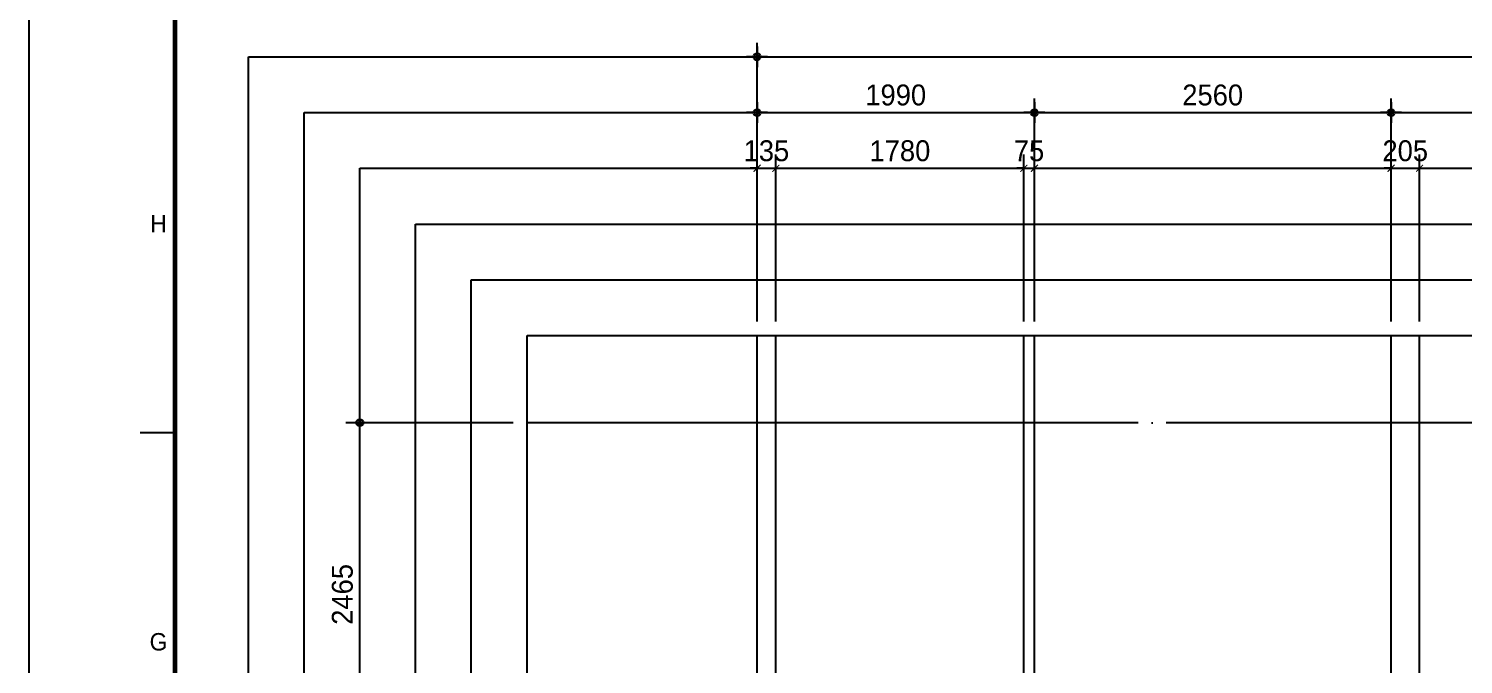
# Model space of a CAD drawing. Header units: millimetres. Extents: x 0 to 92204, y -190080 to 23760.
# Drawn here: x 50154 to 60451, y -141192 to -136631 of the extents above; entities that cross this region are included whole.
import ezdxf
from ezdxf.enums import TextEntityAlignment as Align

# ---------------------------------------------------------------- set-up
doc = ezdxf.new("R2010")
doc.units = ezdxf.units.MM
doc.header["$LTSCALE"] = 100
doc.linetypes.add('AUDIT_D_220706163347-0', pattern=[0])
doc.linetypes.add('CEN', pattern=[62, 60, -1, 0, -1])
doc.layers.get('defpoints').update_dxf_attribs({"color": 139})
for name, color, linetype in [('AA-BORD-FORM', 7, 'Continuous'), ('AA-BORD-TEXT', 3, 'Continuous'), ('AA-XXXX-DIMS', 7, 'Continuous'), ('CEN_CON', 1, 'CEN'), ('DIM', 7, 'AUDIT_D_220706163347-0')]:
    doc.layers.add(name, color=color, linetype=linetype)
doc.layers.add('AA-XXXX-MC', color=153, linetype='AUDIT_D_220706163347-0', plot=False)
doc.styles.add('HAUD01', font='Dotum.ttf')
doc.styles.add('맑은고딕', font='malgun.ttf', dxfattribs={"width": 0.9})
doc.dimstyles.new('DIM-50', dxfattribs={"dimscale": 50, "dimtxt": 3, "dimasz": 1, "dimexe": 2, "dimexo": 2, "dimgap": 1, "dimtad": 1, "dimdec": 0, "dimzin": 0, "dimdsep": 46, "dimtxsty": '맑은고딕', "dimblk1": 'DIMDOT', "dimblk2": 'DIMDOT', "dimsah": 1, "dimcen": 0.09, "dimdle": 2, "dimclrd": 7, "dimclre": 7, "dimclrt": 3, "dimadec": 0, "dimazin": 0, "dimtfac": 1, "dimtdec": 0, "dimtix": 1, "dimtmove": 2, "dimatfit": 3, "dimldrblk": 'DIMDOT', "dimfxl": 1, "dimtolj": 1, "dimtzin": 0, "dimarcsym": 0})
doc.dimstyles.new('MCDIM-50', dxfattribs={"dimscale": 50, "dimtxt": 3, "dimasz": 1, "dimexe": 2, "dimexo": 2, "dimgap": 1, "dimtad": 1, "dimdec": 0, "dimzin": 0, "dimdsep": 46, "dimtxsty": '맑은고딕', "dimblk1": 'ARCHTICK', "dimblk2": 'ARCHTICK', "dimsah": 1, "dimcen": 0.09, "dimdle": 2, "dimclrd": 7, "dimclre": 7, "dimclrt": 3, "dimadec": 0, "dimazin": 0, "dimtfac": 1, "dimtdec": 0, "dimtix": 1, "dimtmove": 2, "dimatfit": 3, "dimldrblk": 'ARCHTICK', "dimfxl": 1, "dimtolj": 1, "dimtzin": 0, "dimarcsym": 0})

# ---------------------------------------------------------------- blocks, each defined once
blk = doc.blocks.new('DIMDOT')
at = {"layer": 'AA-XXXX-DIMS'}
for p, q in [((-1.5, 0), (1.5, 0)), ((0, -1.5), (0, 1.5))]:
    blk.add_line(p, q, dxfattribs=at)
for radius in [0.5, 0.25]:
    blk.add_circle((0, 0), radius, dxfattribs=at)
blk = doc.blocks.new('*D2675')
at = {"layer": 'defpoints', "color": 0, "transparency": 16777216}
for p in [(7218, -160993), (5228, -162593), (7218, -162593)]:
    blk.add_point(p, dxfattribs=at)
at = {"layer": 'DIM', "color": 7, "lineweight": -2, "transparency": 16777216}
for p, q in [((5228, -162493), (5228, -160893)), ((7218, -162493), (7218, -160893)), ((5278, -160993), (7168, -160993))]:
    blk.add_line(p, q, dxfattribs=at)
at = {"layer": 'DIM', "color": 7, "lineweight": -2, "transparency": 16777216, "xscale": 50, "yscale": 50, "zscale": 50, "rotation": 180}
blk.add_blockref('DIMDOT', (5228, -160993), dxfattribs=at)
at = {"layer": 'DIM', "color": 7, "lineweight": -2, "transparency": 16777216, "xscale": 50, "yscale": 50, "zscale": 50}
blk.add_blockref('DIMDOT', (7218, -160993), dxfattribs=at)
at = {"layer": 'DIM', "color": 3, "transparency": 16777216, "insert": (6223, -160868), "char_height": 150, "attachment_point": 5, "style": 'HAUD01'}
blk.add_mtext('\\A1;1990', dxfattribs=at)
blk = doc.blocks.new('*D2676')
at = {"layer": 'defpoints', "color": 0, "transparency": 16777216}
for p in [(9778, -160993), (7218, -162593), (9778, -162593)]:
    blk.add_point(p, dxfattribs=at)
at = {"layer": 'DIM', "color": 7, "lineweight": -2, "transparency": 16777216}
for p, q in [((7218, -162493), (7218, -160893)), ((9778, -162493), (9778, -160893)), ((7268, -160993), (9728, -160993))]:
    blk.add_line(p, q, dxfattribs=at)
at = {"layer": 'DIM', "color": 7, "lineweight": -2, "transparency": 16777216, "xscale": 50, "yscale": 50, "zscale": 50, "rotation": 180}
blk.add_blockref('DIMDOT', (7218, -160993), dxfattribs=at)
at = {"layer": 'DIM', "color": 7, "lineweight": -2, "transparency": 16777216, "xscale": 50, "yscale": 50, "zscale": 50}
blk.add_blockref('DIMDOT', (9778, -160993), dxfattribs=at)
at = {"layer": 'DIM', "color": 3, "transparency": 16777216, "insert": (8498, -160868), "char_height": 150, "attachment_point": 5, "style": 'HAUD01'}
blk.add_mtext('\\A1;2560', dxfattribs=at)
blk = doc.blocks.new('*D2677')
at = {"layer": 'defpoints', "color": 0, "transparency": 16777216}
for p in [(13518, -160993), (9778, -162593), (13518, -162593)]:
    blk.add_point(p, dxfattribs=at)
at = {"layer": 'DIM', "color": 7, "lineweight": -2, "transparency": 16777216}
for p, q in [((9778, -162493), (9778, -160893)), ((13518, -162493), (13518, -160893)), ((9828, -160993), (13468, -160993))]:
    blk.add_line(p, q, dxfattribs=at)
at = {"layer": 'DIM', "color": 7, "lineweight": -2, "transparency": 16777216, "xscale": 50, "yscale": 50, "zscale": 50, "rotation": 180}
blk.add_blockref('DIMDOT', (9778, -160993), dxfattribs=at)
at = {"layer": 'DIM', "color": 7, "lineweight": -2, "transparency": 16777216, "xscale": 50, "yscale": 50, "zscale": 50}
blk.add_blockref('DIMDOT', (13518, -160993), dxfattribs=at)
at = {"layer": 'DIM', "color": 3, "transparency": 16777216, "insert": (11648, -160868), "char_height": 150, "attachment_point": 5, "style": 'HAUD01'}
blk.add_mtext('\\A1;3740', dxfattribs=at)
blk = doc.blocks.new('*D2687')
at = {"layer": 'defpoints', "color": 0, "transparency": 16777216}
for p in [(30488, -160593), (5228, -162593), (30488, -162593)]:
    blk.add_point(p, dxfattribs=at)
at = {"layer": 'DIM', "color": 7, "lineweight": -2, "transparency": 16777216}
for p, q in [((5228, -162493), (5228, -160493)), ((30488, -162493), (30488, -160493)), ((5278, -160593), (30438, -160593))]:
    blk.add_line(p, q, dxfattribs=at)
at = {"layer": 'DIM', "color": 7, "lineweight": -2, "transparency": 16777216, "xscale": 50, "yscale": 50, "zscale": 50, "rotation": 180}
blk.add_blockref('DIMDOT', (5228, -160593), dxfattribs=at)
at = {"layer": 'DIM', "color": 7, "lineweight": -2, "transparency": 16777216, "xscale": 50, "yscale": 50, "zscale": 50}
blk.add_blockref('DIMDOT', (30488, -160593), dxfattribs=at)
at = {"layer": 'DIM', "color": 3, "transparency": 16777216, "insert": (17858, -160468), "char_height": 150, "attachment_point": 5, "style": 'HAUD01'}
blk.add_mtext('\\A1;25260', dxfattribs=at)
blk = doc.blocks.new('_ArchTick')
at = {"color": 0, "linetype": 'ByBlock', "const_width": 0.15}
blk.add_lwpolyline([(-0.5, -0.5), (0.5, 0.5)], dxfattribs=at)
blk = doc.blocks.new('*D2688')
at = {"layer": 'defpoints', "color": 0, "linetype": 'ByBlock', "transparency": 16777216}
for p in [(5363, -161393), (5228, -162593), (5363, -162593)]:
    blk.add_point(p, dxfattribs=at)
at = {"layer": 'DIM', "color": 7, "linetype": 'ByBlock', "lineweight": -2, "transparency": 16777216}
for p, q in [((5228, -162493), (5228, -161293)), ((5363, -162493), (5363, -161293)), ((5228, -161393), (5178, -161393)), ((5228, -161393), (5363, -161393)), ((5363, -161393), (5413, -161393))]:
    blk.add_line(p, q, dxfattribs=at)
at = {"layer": 'DIM', "color": 7, "linetype": 'ByBlock', "lineweight": -2, "transparency": 16777216, "xscale": 50, "yscale": 50, "zscale": 50}
blk.add_blockref('_ArchTick', (5228, -161393), dxfattribs=at)
at = {"layer": 'DIM', "color": 7, "linetype": 'ByBlock', "lineweight": -2, "transparency": 16777216, "xscale": 50, "yscale": 50, "zscale": 50, "rotation": 180}
blk.add_blockref('_ArchTick', (5363, -161393), dxfattribs=at)
at = {"layer": 'DIM', "color": 3, "linetype": 'ByBlock', "transparency": 16777216, "insert": (5295, -161268), "char_height": 150, "attachment_point": 5, "style": 'HAUD01'}
blk.add_mtext('\\A1;135', dxfattribs=at)
blk = doc.blocks.new('*D2689')
at = {"layer": 'defpoints', "color": 0, "linetype": 'ByBlock', "transparency": 16777216}
for p in [(7143, -161393), (5363, -162593), (7143, -162593)]:
    blk.add_point(p, dxfattribs=at)
at = {"layer": 'DIM', "color": 7, "linetype": 'ByBlock', "lineweight": -2, "transparency": 16777216}
for p, q in [((5363, -162493), (5363, -161293)), ((7143, -162493), (7143, -161293)), ((5263, -161393), (7243, -161393))]:
    blk.add_line(p, q, dxfattribs=at)
at = {"layer": 'DIM', "color": 7, "linetype": 'ByBlock', "lineweight": -2, "transparency": 16777216, "xscale": 50, "yscale": 50, "zscale": 50, "rotation": 180}
blk.add_blockref('_ArchTick', (5363, -161393), dxfattribs=at)
at = {"layer": 'DIM', "color": 7, "linetype": 'ByBlock', "lineweight": -2, "transparency": 16777216, "xscale": 50, "yscale": 50, "zscale": 50}
blk.add_blockref('_ArchTick', (7143, -161393), dxfattribs=at)
at = {"layer": 'DIM', "color": 3, "linetype": 'ByBlock', "transparency": 16777216, "insert": (6253, -161268), "char_height": 150, "attachment_point": 5, "style": 'HAUD01'}
blk.add_mtext('\\A1;1780', dxfattribs=at)
blk = doc.blocks.new('*D2690')
at = {"layer": 'defpoints', "color": 0, "linetype": 'ByBlock', "transparency": 16777216}
for p in [(7218, -161393), (7143, -162593), (7218, -162593)]:
    blk.add_point(p, dxfattribs=at)
at = {"layer": 'DIM', "color": 7, "linetype": 'ByBlock', "lineweight": -2, "transparency": 16777216}
for p, q in [((7143, -162493), (7143, -161293)), ((7218, -162493), (7218, -161293)), ((7143, -161393), (7093, -161393)), ((7143, -161393), (7218, -161393)), ((7218, -161393), (7268, -161393))]:
    blk.add_line(p, q, dxfattribs=at)
at = {"layer": 'DIM', "color": 7, "linetype": 'ByBlock', "lineweight": -2, "transparency": 16777216, "xscale": 50, "yscale": 50, "zscale": 50}
blk.add_blockref('_ArchTick', (7143, -161393), dxfattribs=at)
at = {"layer": 'DIM', "color": 7, "linetype": 'ByBlock', "lineweight": -2, "transparency": 16777216, "xscale": 50, "yscale": 50, "zscale": 50, "rotation": 180}
blk.add_blockref('_ArchTick', (7218, -161393), dxfattribs=at)
at = {"layer": 'DIM', "color": 3, "linetype": 'ByBlock', "transparency": 16777216, "insert": (7180, -161268), "char_height": 150, "attachment_point": 5, "style": 'HAUD01'}
blk.add_mtext('\\A1;75', dxfattribs=at)
blk = doc.blocks.new('*D2691')
at = {"layer": 'defpoints', "color": 0, "linetype": 'ByBlock', "transparency": 16777216}
for p in [(9983, -161393), (9778, -162593), (9983, -162593)]:
    blk.add_point(p, dxfattribs=at)
at = {"layer": 'DIM', "color": 7, "linetype": 'ByBlock', "lineweight": -2, "transparency": 16777216}
for p, q in [((9778, -162493), (9778, -161293)), ((9983, -162493), (9983, -161293)), ((9778, -161393), (9728, -161393)), ((9778, -161393), (9983, -161393)), ((9983, -161393), (10033, -161393))]:
    blk.add_line(p, q, dxfattribs=at)
at = {"layer": 'DIM', "color": 7, "linetype": 'ByBlock', "lineweight": -2, "transparency": 16777216, "xscale": 50, "yscale": 50, "zscale": 50}
blk.add_blockref('_ArchTick', (9778, -161393), dxfattribs=at)
at = {"layer": 'DIM', "color": 7, "linetype": 'ByBlock', "lineweight": -2, "transparency": 16777216, "xscale": 50, "yscale": 50, "zscale": 50, "rotation": 180}
blk.add_blockref('_ArchTick', (9983, -161393), dxfattribs=at)
at = {"layer": 'DIM', "color": 3, "linetype": 'ByBlock', "transparency": 16777216, "insert": (9880, -161268), "char_height": 150, "attachment_point": 5, "style": 'HAUD01'}
blk.add_mtext('\\A1;205', dxfattribs=at)
blk = doc.blocks.new('*D2692')
at = {"layer": 'defpoints', "color": 0, "linetype": 'ByBlock', "transparency": 16777216}
for p in [(13383, -161393), (9983, -162593), (13383, -162593)]:
    blk.add_point(p, dxfattribs=at)
at = {"layer": 'DIM', "color": 7, "linetype": 'ByBlock', "lineweight": -2, "transparency": 16777216}
for p, q in [((9983, -162493), (9983, -161293)), ((13383, -162493), (13383, -161293)), ((9883, -161393), (13483, -161393))]:
    blk.add_line(p, q, dxfattribs=at)
at = {"layer": 'DIM', "color": 7, "linetype": 'ByBlock', "lineweight": -2, "transparency": 16777216, "xscale": 50, "yscale": 50, "zscale": 50, "rotation": 180}
blk.add_blockref('_ArchTick', (9983, -161393), dxfattribs=at)
at = {"layer": 'DIM', "color": 7, "linetype": 'ByBlock', "lineweight": -2, "transparency": 16777216, "xscale": 50, "yscale": 50, "zscale": 50}
blk.add_blockref('_ArchTick', (13383, -161393), dxfattribs=at)
at = {"layer": 'DIM', "color": 3, "linetype": 'ByBlock', "transparency": 16777216, "insert": (11683, -161268), "char_height": 150, "attachment_point": 5, "style": 'HAUD01'}
blk.add_mtext('\\A1;3400', dxfattribs=at)
blk = doc.blocks.new('*D2713')
at = {"layer": 'defpoints', "color": 0, "transparency": 16777216}
for p in [(2377, -163218), (3577, -163218), (3577, -165683)]:
    blk.add_point(p, dxfattribs=at)
at = {"layer": 'DIM', "color": 7, "lineweight": -2, "transparency": 16777216}
for p, q in [((3477, -163218), (2277, -163218)), ((2377, -165633), (2377, -163268)), ((3477, -165683), (2277, -165683))]:
    blk.add_line(p, q, dxfattribs=at)
at = {"layer": 'DIM', "color": 7, "lineweight": -2, "transparency": 16777216, "xscale": 50, "yscale": 50, "zscale": 50}
for p, rotation in [((2377, -163218), 90), ((2377, -165683), 270)]:
    blk.add_blockref('DIMDOT', p, dxfattribs=dict(at, rotation=rotation))
at = {"layer": 'DIM', "color": 3, "transparency": 16777216, "insert": (2252, -164450), "char_height": 150, "attachment_point": 5, "rotation": 90, "style": 'HAUD01'}
blk.add_mtext('\\A1;2465', dxfattribs=at)
blk = doc.blocks.new('XR-FORM 청주월명')
at = {"layer": 'AA-BORD-FORM', "color": 2}
blk.add_line((21, 417), (16, 417), dxfattribs=at)
at = {"layer": 'AA-BORD-FORM', "color": 1}
blk.add_lwpolyline([(0, 0), (841, 0), (841, 594), (0, 594)], close=True, dxfattribs=at)
at = {"layer": 'AA-BORD-FORM', "color": 2, "const_width": 0.682}
blk.add_lwpolyline([(21, 17), (21, 577), (821, 577), (821, 17)], close=True, dxfattribs=at)
at = {"layer": 'AA-BORD-TEXT', "color": 7, "style": 'HAUD01'}
for s, p in [('H', (18.63, 447)), ('G', (18.63, 387))]:
    blk.add_text(s, height=2.5, dxfattribs=at).set_placement(p, align=Align.MIDDLE_CENTER)
blk = doc.blocks.new('DIM-1108')
at = {"layer": 'DIM'}
for base, p1, p2, picture, middle in [((30488, -160593), (5228, -162593), (30488, -162593), '*D2687', (17858, -160467.9)), ((7218, -160993), (5228, -162593), (7218, -162593), '*D2675', (6223, -160867.9)), ((9778, -160993), (7218, -162593), (9778, -162593), '*D2676', (8498, -160867.9)), ((13518, -160993), (9778, -162593), (13518, -162593), '*D2677', (11648, -160867.9))]:
    dim = blk.add_linear_dim(base=base, p1=p1, p2=p2, dimstyle='DIM-50', override={"dimscale": 50, "dimtxsty": 'HAUD01'}, dxfattribs=at)
    dim.commit()
    dim.dimension.update_dxf_attribs({"geometry": picture, "text_midpoint": middle})
at = {"layer": 'DIM', "linetype": 'ByBlock'}
for base, p1, p2, picture, middle in [((5363, -161393), (5228, -162593), (5363, -162593), '*D2688', (5295.5, -161267.9)), ((7143, -161393), (5363, -162593), (7143, -162593), '*D2689', (6253, -161267.9)), ((7218, -161393), (7143, -162593), (7218, -162593), '*D2690', (7180.5, -161267.9)), ((9983, -161393), (9778, -162593), (9983, -162593), '*D2691', (9880.5, -161267.9)), ((13383, -161393), (9983, -162593), (13383, -162593), '*D2692', (11683, -161267.9))]:
    dim = blk.add_linear_dim(base=base, p1=p1, p2=p2, dimstyle='MCDIM-50', override={"dimtxsty": 'HAUD01'}, dxfattribs=at)
    dim.commit()
    dim.dimension.update_dxf_attribs({"geometry": picture, "text_midpoint": middle})
at = {"layer": 'DIM'}
dim = blk.add_linear_dim(base=(2376.9, -163218), p1=(3576.9, -165683), p2=(3576.9, -163218), angle=90, dimstyle='DIM-50', override={"dimtxsty": 'HAUD01'}, dxfattribs=at)
dim.commit()
dim.dimension.update_dxf_attribs({"geometry": '*D2713', "text_midpoint": (2251.8, -164450.5)})

msp = doc.modelspace()

# ---------------------------------------------------------------- linework, layer by layer
at = {"layer": 'AA-XXXX-MC'}
for p, q in [((55516.9, -141623), (55516.9, -138833)), ((57296.9, -141623), (57296.9, -138833)), ((60136.9, -141623), (60136.9, -138833))]:
    msp.add_line(p, q, dxfattribs=at)
at = {"layer": 'CEN_CON'}
for p, q in [((55381.9, -141623), (55381.9, -138833)), ((57371.9, -141623), (57371.9, -138833)), ((59931.9, -141623), (59931.9, -138833)), ((64316.9, -139458), (53730.8, -139458))]:
    msp.add_line(p, q, dxfattribs=at)
at = {"layer": 'defpoints'}
for points in [[(51730.8, -136833), (87246.9, -136833), (87246.9, -154558), (51730.8, -154558)], [(52130.8, -137233), (86846.9, -137233), (86846.9, -154158), (52130.8, -154158)], [(52530.8, -137633), (86446.9, -137633), (86446.9, -153758), (52530.8, -153758)], [(52930.8, -138033), (86046.9, -138033), (86046.9, -153358), (52930.8, -153358)], [(53330.8, -138433), (85646.9, -138433), (85646.9, -152958), (53330.8, -152958)], [(53730.8, -138833), (85246.9, -138833), (85246.9, -152558), (53730.8, -152558)]]:
    msp.add_lwpolyline(points, close=True, dxfattribs=at)

# ---------------------------------------------------------------- block references
msp.add_blockref('DIM-1108', (50153.9, 23760))
at = {"xscale": 50, "yscale": 50, "zscale": 50}
msp.add_blockref('XR-FORM 청주월명', (50153.9, -160380), dxfattribs=at)

doc.saveas('drawing.dxf')
